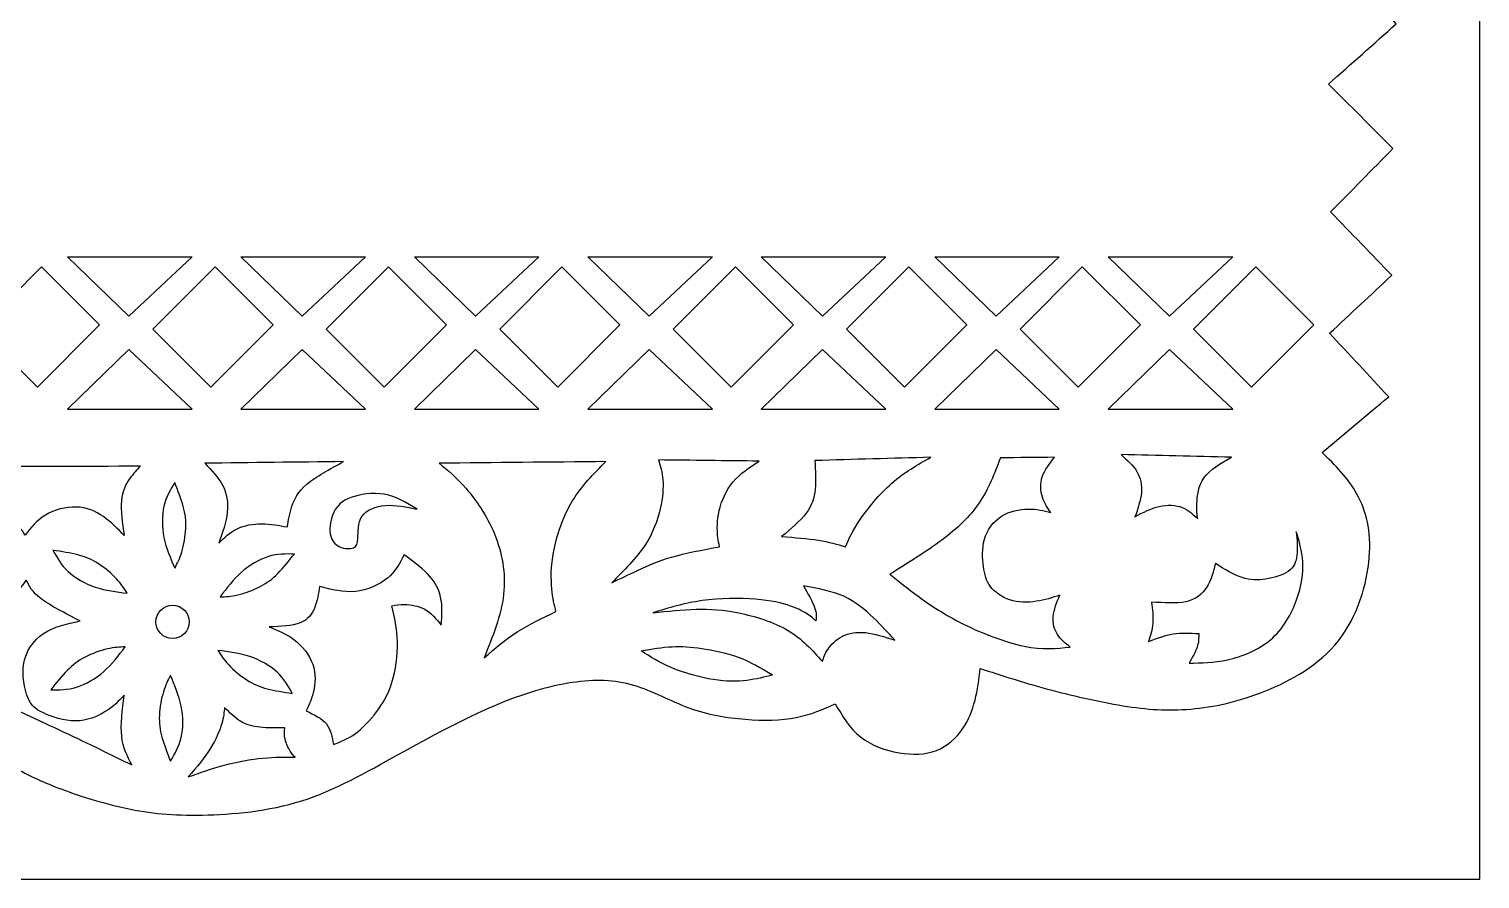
# Model space of a CAD drawing. Header units: millimetres. Extents: x 30 to 570, y 16 to 401.
# Drawn here: x 389.3 to 569.7, y 15.6 to 121.2 of the extents above; entities that cross this region are included whole.
import ezdxf

# ---------------------------------------------------------------- set-up
doc = ezdxf.new("R2010")
doc.units = ezdxf.units.MM
for name, color, linetype in [('Default', 7, 'Continuous'), ('DV1_Layer_1', 7, 'Continuous'), ('Layer_1', 7, 'Continuous')]:
    doc.layers.add(name, color=color, linetype=linetype)

# ---------------------------------------------------------------- blocks, each defined once
blk = doc.blocks.new('SE')
at = {"layer": 'DV1_Layer_1', "color": 7, "linetype": 'Continuous'}
blk.add_circle((407.19, 47.52), 2.07, dxfattribs=at)
for points, knots in [([(300.17, 19.96), (302.22, 20), (304.27, 20.05), (305.98, 20.47), (307.7, 20.89), (309.08, 21.7), (309.95, 22.74), (310.81, 23.79), (311.17, 25.08), (311.53, 26.37), (313.09, 26.33), (316.2, 26.24), (319.14, 28.28), (320.3, 29.42), (321.46, 30.55), (322.3, 31.8), (323.15, 33.05), (323.86, 32.42), (325.28, 31.18), (328.49, 31.53), (329.67, 32.31), (330.85, 33.09), (331.61, 34.47), (332.36, 35.85), (333.3, 34.87), (334.23, 33.89), (335.61, 33.38), (336.99, 32.87), (338.82, 32.83), (340.22, 33.16), (341.62, 33.49), (342.6, 34.21), (343.27, 35.07), (343.94, 35.94), (344.29, 36.97), (344.65, 37.99), (346.52, 37.9), (350.26, 37.72), (356.14, 39.86), (361.48, 42.26), (365.4, 41.91), (367.33, 41.42), (369.27, 40.93), (371.18, 40.13), (373.21, 38.79), (375.24, 37.46), (377.37, 35.59), (379.89, 33.87), (382.4, 32.16), (388.19, 29.04), (392.06, 27.04), (398.39, 24.99), (401.39, 24.34), (404.4, 23.7), (407.25, 23.43), (410.92, 23.5), (414.59, 23.56), (419.09, 23.97), (423.25, 25.28), (427.41, 26.59), (435.07, 31.04), (443.44, 35.5), (447.14, 37.08), (450.83, 38.66), (454.04, 39.59), (456.86, 40.01), (459.69, 40.44), (462.14, 40.35), (464.48, 39.66), (466.81, 38.97), (471.26, 36.39), (476.07, 35.59), (478.37, 35.41), (480.66, 35.23), (482.84, 35.27), (484.69, 35.63), (486.54, 35.99), (488.05, 36.65), (489.56, 37.32), (490.45, 35.81), (492.23, 32.78), (495.8, 31.53), (497.49, 31.24), (499.18, 30.96), (500.78, 31), (502.14, 31.53), (503.5, 32.07), (504.61, 33.09), (505.39, 34.21), (506.17, 35.32), (506.61, 36.52), (506.93, 37.79), (507.24, 39.06), (507.42, 40.39), (507.59, 41.73), (510.18, 40.88), (512.76, 40.04), (515.78, 39.21), (518.81, 38.39), (525.76, 36.79), (530.92, 36.43), (533.75, 36.68), (536.58, 36.92), (539.65, 37.59), (542.94, 38.9), (546.24, 40.22), (549.75, 42.17), (552.11, 45.18), (554.47, 48.18), (556.88, 56.29), (555.54, 61.36), (554.41, 63.41), (553.27, 65.46), (551.67, 67.02), (550.07, 68.57), (552.83, 70.89), (555.59, 73.2), (558.35, 75.52), (555.9, 78.15), (553.45, 80.77), (551, 83.4), (553.58, 85.8), (556.16, 88.21), (558.75, 90.61), (556.21, 93.24), (553.67, 95.87), (551.13, 98.49), (553.72, 101.12), (556.3, 103.75), (558.88, 106.37), (556.21, 109.04), (553.54, 111.71), (550.87, 114.39), (553.67, 116.88), (556.48, 119.37), (559.28, 121.87), (557.01, 124.63), (554.74, 127.39), (552.47, 130.15), (555.23, 132.68), (557.99, 135.22), (560.75, 137.76), (558.39, 140.39), (556.03, 143.01), (553.67, 145.64), (556.34, 148), (559.01, 150.36), (561.68, 152.72), (559.01, 155.3), (556.34, 157.88), (553.67, 160.46), (556.43, 162.87), (559.19, 165.27), (561.95, 167.68), (559.19, 170.39), (556.43, 173.11), (553.67, 175.82), (556.57, 178.09), (559.46, 180.36), (562.35, 182.63), (559.73, 185.31), (557.1, 187.98), (554.47, 190.65), (556.92, 193.14), (559.37, 195.63), (561.82, 198.13), (558.97, 200.49), (556.12, 202.85), (553.27, 205.21), (555.72, 207.7), (558.17, 210.19), (560.62, 212.69), (558.21, 215.22), (555.81, 217.76), (553.4, 220.3), (556.08, 222.66), (558.75, 225.02), (561.42, 227.38), (559.06, 230.32), (556.7, 233.25), (554.34, 236.19), (556.88, 238.37), (559.41, 240.56), (561.95, 242.74), (559.41, 245.68), (556.88, 248.61), (554.34, 251.55), (557.32, 253.56), (560.3, 255.56), (563.29, 257.56), (560.57, 259.83), (557.86, 262.1), (555.14, 264.37), (558.08, 267.04), (561.02, 269.72), (563.96, 272.39), (561.02, 274.92), (558.08, 277.46), (555.14, 280), (557.95, 282.49), (560.75, 284.99), (563.55, 287.48), (560.53, 290.06), (557.5, 292.64), (554.47, 295.23), (557.1, 297.81), (559.73, 300.39), (562.35, 302.97), (559.28, 305.29), (556.21, 307.6), (553.14, 309.92), (555.85, 311.88), (558.57, 313.84), (561.28, 315.79), (558.52, 318.51), (555.76, 321.23), (553, 323.94), (555.94, 326.79), (558.88, 329.64), (561.82, 332.49), (558.75, 334.8), (555.67, 337.12), (552.6, 339.43), (555.45, 342.24), (558.3, 345.04), (561.15, 347.85), (558.35, 349.94), (555.54, 352.03), (552.74, 354.13), (555.59, 356.17), (558.44, 358.22), (561.28, 360.27), (558.52, 363.07), (555.76, 365.88), (553, 368.68), (555.5, 370.78), (557.99, 372.87), (560.48, 374.96)], [0, 0, 0, 0, 0.011364, 0.011364, 0.011364, 0.022727, 0.022727, 0.022727, 0.034091, 0.034091, 0.034091, 0.045455, 0.056818, 0.056818, 0.056818, 0.068182, 0.068182, 0.068182, 0.079545, 0.090909, 0.090909, 0.090909, 0.102273, 0.102273, 0.102273, 0.113636, 0.113636, 0.113636, 0.125, 0.125, 0.125, 0.136364, 0.136364, 0.136364, 0.147727, 0.147727, 0.147727, 0.159091, 0.170455, 0.181818, 0.193182, 0.193182, 0.193182, 0.204545, 0.204545, 0.204545, 0.215909, 0.215909, 0.215909, 0.227273, 0.238636, 0.25, 0.25, 0.25, 0.261364, 0.261364, 0.261364, 0.272727, 0.272727, 0.272727, 0.284091, 0.295455, 0.295455, 0.295455, 0.306818, 0.306818, 0.306818, 0.318182, 0.318182, 0.318182, 0.329545, 0.340909, 0.340909, 0.340909, 0.352273, 0.352273, 0.352273, 0.363636, 0.363636, 0.363636, 0.375, 0.386364, 0.386364, 0.386364, 0.397727, 0.397727, 0.397727, 0.409091, 0.409091, 0.409091, 0.420455, 0.420455, 0.420455, 0.431818, 0.431818, 0.431818, 0.443182, 0.443182, 0.443182, 0.454545, 0.465909, 0.465909, 0.465909, 0.477273, 0.477273, 0.477273, 0.488636, 0.488636, 0.488636, 0.5, 0.511364, 0.511364, 0.511364, 0.522727, 0.522727, 0.522727, 0.534091, 0.534091, 0.534091, 0.545455, 0.545455, 0.545455, 0.556818, 0.556818, 0.556818, 0.568182, 0.568182, 0.568182, 0.579545, 0.579545, 0.579545, 0.590909, 0.590909, 0.590909, 0.602273, 0.602273, 0.602273, 0.613636, 0.613636, 0.613636, 0.625, 0.625, 0.625, 0.636364, 0.636364, 0.636364, 0.647727, 0.647727, 0.647727, 0.659091, 0.659091, 0.659091, 0.670455, 0.670455, 0.670455, 0.681818, 0.681818, 0.681818, 0.693182, 0.693182, 0.693182, 0.704545, 0.704545, 0.704545, 0.715909, 0.715909, 0.715909, 0.727273, 0.727273, 0.727273, 0.738636, 0.738636, 0.738636, 0.75, 0.75, 0.75, 0.761364, 0.761364, 0.761364, 0.772727, 0.772727, 0.772727, 0.784091, 0.784091, 0.784091, 0.795455, 0.795455, 0.795455, 0.806818, 0.806818, 0.806818, 0.818182, 0.818182, 0.818182, 0.829545, 0.829545, 0.829545, 0.840909, 0.840909, 0.840909, 0.852273, 0.852273, 0.852273, 0.863636, 0.863636, 0.863636, 0.875, 0.875, 0.875, 0.886364, 0.886364, 0.886364, 0.897727, 0.897727, 0.897727, 0.909091, 0.909091, 0.909091, 0.920455, 0.920455, 0.920455, 0.931818, 0.931818, 0.931818, 0.943182, 0.943182, 0.943182, 0.954545, 0.954545, 0.954545, 0.965909, 0.965909, 0.965909, 0.977273, 0.977273, 0.977273, 1, 1, 1, 1]), ([(401.74, 85.52), (401.74, 85.52), (409.61, 92.92), (409.61, 92.92), (394.12, 92.92), (394.12, 92.92), (401.74, 85.52), (401.74, 85.52)], [0, 0, 0, 0, 0.25, 0.25, 0.5, 0.5, 1, 1, 1, 1]), ([(423.3, 85.52), (423.3, 85.52), (431.17, 92.92), (431.17, 92.92), (415.68, 92.92), (415.68, 92.92), (423.3, 85.52), (423.3, 85.52)], [0, 0, 0, 0, 0.25, 0.25, 0.5, 0.5, 1, 1, 1, 1]), ([(444.86, 85.52), (444.86, 85.52), (452.73, 92.92), (452.73, 92.92), (437.24, 92.92), (437.24, 92.92), (444.86, 85.52), (444.86, 85.52)], [0, 0, 0, 0, 0.25, 0.25, 0.5, 0.5, 1, 1, 1, 1]), ([(466.42, 85.52), (466.42, 85.52), (474.29, 92.92), (474.29, 92.92), (458.8, 92.92), (458.8, 92.92), (466.42, 85.52), (466.42, 85.52)], [0, 0, 0, 0, 0.25, 0.25, 0.5, 0.5, 1, 1, 1, 1]), ([(487.98, 85.52), (487.98, 85.52), (495.85, 92.92), (495.85, 92.92), (480.36, 92.92), (480.36, 92.92), (487.98, 85.52), (487.98, 85.52)], [0, 0, 0, 0, 0.25, 0.25, 0.5, 0.5, 1, 1, 1, 1]), ([(509.54, 85.52), (509.54, 85.52), (517.41, 92.92), (517.41, 92.92), (501.92, 92.92), (501.92, 92.92), (509.54, 85.52), (509.54, 85.52)], [0, 0, 0, 0, 0.25, 0.25, 0.5, 0.5, 1, 1, 1, 1]), ([(531.1, 85.52), (531.1, 85.52), (538.97, 92.92), (538.97, 92.92), (523.48, 92.92), (523.48, 92.92), (531.1, 85.52), (531.1, 85.52)], [0, 0, 0, 0, 0.25, 0.25, 0.5, 0.5, 1, 1, 1, 1]), ([(390.38, 76.72), (390.38, 76.72), (398.12, 84.47), (398.12, 84.47), (390.91, 91.68), (390.91, 91.68), (383.17, 83.93), (383.17, 83.93), (390.38, 76.72), (390.38, 76.72)], [0, 0, 0, 0, 0.2, 0.2, 0.4, 0.4, 0.6, 0.6, 1, 1, 1, 1]), ([(411.94, 76.72), (411.94, 76.72), (419.68, 84.47), (419.68, 84.47), (412.47, 91.68), (412.47, 91.68), (404.73, 83.93), (404.73, 83.93), (411.94, 76.72), (411.94, 76.72)], [0, 0, 0, 0, 0.2, 0.2, 0.4, 0.4, 0.6, 0.6, 1, 1, 1, 1]), ([(433.5, 76.72), (433.5, 76.72), (441.24, 84.47), (441.24, 84.47), (434.03, 91.68), (434.03, 91.68), (426.29, 83.93), (426.29, 83.93), (433.5, 76.72), (433.5, 76.72)], [0, 0, 0, 0, 0.2, 0.2, 0.4, 0.4, 0.6, 0.6, 1, 1, 1, 1]), ([(455.06, 76.72), (455.06, 76.72), (462.8, 84.47), (462.8, 84.47), (455.59, 91.68), (455.59, 91.68), (447.85, 83.93), (447.85, 83.93), (455.06, 76.72), (455.06, 76.72)], [0, 0, 0, 0, 0.2, 0.2, 0.4, 0.4, 0.6, 0.6, 1, 1, 1, 1]), ([(476.62, 76.72), (476.62, 76.72), (484.36, 84.47), (484.36, 84.47), (477.15, 91.68), (477.15, 91.68), (469.41, 83.93), (469.41, 83.93), (476.62, 76.72), (476.62, 76.72)], [0, 0, 0, 0, 0.2, 0.2, 0.4, 0.4, 0.6, 0.6, 1, 1, 1, 1]), ([(498.18, 76.72), (498.18, 76.72), (505.92, 84.47), (505.92, 84.47), (498.71, 91.68), (498.71, 91.68), (490.97, 83.93), (490.97, 83.93), (498.18, 76.72), (498.18, 76.72)], [0, 0, 0, 0, 0.2, 0.2, 0.4, 0.4, 0.6, 0.6, 1, 1, 1, 1]), ([(519.74, 76.72), (519.74, 76.72), (527.48, 84.47), (527.48, 84.47), (520.27, 91.68), (520.27, 91.68), (512.53, 83.93), (512.53, 83.93), (519.74, 76.72), (519.74, 76.72)], [0, 0, 0, 0, 0.2, 0.2, 0.4, 0.4, 0.6, 0.6, 1, 1, 1, 1]), ([(541.3, 76.72), (541.3, 76.72), (549.04, 84.47), (549.04, 84.47), (541.83, 91.68), (541.83, 91.68), (534.09, 83.93), (534.09, 83.93), (541.3, 76.72), (541.3, 76.72)], [0, 0, 0, 0, 0.2, 0.2, 0.4, 0.4, 0.6, 0.6, 1, 1, 1, 1]), ([(401.74, 81.37), (401.74, 81.37), (409.61, 73.98), (409.61, 73.98), (394.12, 73.98), (394.12, 73.98), (401.74, 81.37), (401.74, 81.37)], [0, 0, 0, 0, 0.25, 0.25, 0.5, 0.5, 1, 1, 1, 1]), ([(423.3, 81.37), (423.3, 81.37), (431.17, 73.98), (431.17, 73.98), (415.68, 73.98), (415.68, 73.98), (423.3, 81.37), (423.3, 81.37)], [0, 0, 0, 0, 0.25, 0.25, 0.5, 0.5, 1, 1, 1, 1]), ([(444.86, 81.37), (444.86, 81.37), (452.73, 73.98), (452.73, 73.98), (437.24, 73.98), (437.24, 73.98), (444.86, 81.37), (444.86, 81.37)], [0, 0, 0, 0, 0.25, 0.25, 0.5, 0.5, 1, 1, 1, 1]), ([(466.42, 81.37), (466.42, 81.37), (474.29, 73.98), (474.29, 73.98), (458.8, 73.98), (458.8, 73.98), (466.42, 81.37), (466.42, 81.37)], [0, 0, 0, 0, 0.25, 0.25, 0.5, 0.5, 1, 1, 1, 1]), ([(487.98, 81.37), (487.98, 81.37), (495.85, 73.98), (495.85, 73.98), (480.36, 73.98), (480.36, 73.98), (487.98, 81.37), (487.98, 81.37)], [0, 0, 0, 0, 0.25, 0.25, 0.5, 0.5, 1, 1, 1, 1]), ([(509.54, 81.37), (509.54, 81.37), (517.41, 73.98), (517.41, 73.98), (501.92, 73.98), (501.92, 73.98), (509.54, 81.37), (509.54, 81.37)], [0, 0, 0, 0, 0.25, 0.25, 0.5, 0.5, 1, 1, 1, 1]), ([(531.1, 81.37), (531.1, 81.37), (538.97, 73.98), (538.97, 73.98), (523.48, 73.98), (523.48, 73.98), (531.1, 81.37), (531.1, 81.37)], [0, 0, 0, 0, 0.25, 0.25, 0.5, 0.5, 1, 1, 1, 1]), ([(403.19, 66.91), (396.08, 66.89), (388.98, 66.87), (381.87, 66.85), (382.47, 66.14), (383.07, 65.42), (383.41, 64.73), (383.76, 64.03), (383.84, 63.34), (383.72, 62.59), (383.6, 61.85), (383.27, 61.05), (382.93, 60.25), (383.96, 60.49), (384.98, 60.74), (385.87, 60.58), (386.75, 60.43), (387.51, 59.87), (387.99, 59.43), (388.47, 58.98), (388.67, 58.65), (388.87, 58.32), (389.58, 59.23), (390.29, 60.14), (392.46, 61.45), (393.93, 61.85), (395.22, 61.8), (396.51, 61.76), (397.62, 61.27), (398.58, 60.61), (399.55, 59.94), (400.37, 59.09), (401.19, 58.25), (400.95, 59.81), (400.7, 61.36), (400.82, 62.57), (400.93, 63.78), (401.39, 64.65), (401.85, 65.31), (402.3, 65.98), (402.75, 66.45), (403.19, 66.91)], [0, 0, 0, 0, 0.066667, 0.066667, 0.066667, 0.133333, 0.133333, 0.133333, 0.2, 0.2, 0.2, 0.266667, 0.266667, 0.266667, 0.333333, 0.333333, 0.333333, 0.4, 0.4, 0.4, 0.466667, 0.466667, 0.466667, 0.533333, 0.533333, 0.6, 0.6, 0.6, 0.666667, 0.666667, 0.666667, 0.733333, 0.733333, 0.733333, 0.8, 0.8, 0.8, 0.866667, 0.866667, 0.866667, 1, 1, 1, 1]), ([(428.45, 67.45), (426.72, 66.51), (423.25, 64.65), (422.32, 62.78), (421.72, 61), (421.59, 60.16), (421.45, 59.32), (420.41, 59.52), (419.36, 59.72), (417.21, 59.72), (416.1, 59.52), (415.2, 59.08), (414.3, 58.65), (413.61, 57.98), (412.92, 57.32), (413.39, 58.63), (413.86, 59.94), (414.12, 62.38), (413.92, 63.51), (412.88, 65.51), (412.03, 66.38), (411.19, 67.25), (416.94, 67.31), (422.7, 67.38), (428.45, 67.45)], [0, 0, 0, 0, 0.090909, 0.181818, 0.181818, 0.272727, 0.272727, 0.272727, 0.363636, 0.363636, 0.454545, 0.454545, 0.454545, 0.545455, 0.545455, 0.545455, 0.636364, 0.636364, 0.727273, 0.727273, 0.818182, 0.818182, 0.818182, 1, 1, 1, 1]), ([(461.04, 67.45), (459.53, 65.94), (458.01, 64.43), (455.73, 60.61), (454.95, 58.29), (454.57, 56.35), (454.19, 54.41), (454.22, 52.83), (454.33, 51.63), (454.44, 50.43), (454.64, 49.61), (454.84, 48.79), (453.17, 48.01), (451.51, 47.23), (448.53, 45.32), (447.22, 44.19), (445.91, 43.06), (446.98, 45.68), (448.04, 48.3), (448.33, 50.92), (448.62, 53.54), (448.13, 56.16), (447.2, 58.45), (446.26, 60.74), (444.89, 62.69), (443.67, 64.1), (442.44, 65.51), (441.38, 66.38), (440.31, 67.25), (447.22, 67.31), (454.13, 67.38), (461.04, 67.45)], [0, 0, 0, 0, 0.083333, 0.083333, 0.166667, 0.166667, 0.166667, 0.25, 0.25, 0.25, 0.333333, 0.333333, 0.333333, 0.416667, 0.416667, 0.5, 0.5, 0.5, 0.583333, 0.583333, 0.583333, 0.666667, 0.666667, 0.666667, 0.75, 0.75, 0.75, 0.833333, 0.833333, 0.833333, 1, 1, 1, 1]), ([(480.1, 67.51), (478.92, 66.74), (477.74, 65.96), (475.99, 63.87), (475.41, 62.56), (475.13, 61.34), (474.85, 60.12), (474.88, 58.98), (474.99, 57.52), (475.09, 57.2), (475.18, 56.87), (473.04, 56.47), (470.9, 56.06), (469.2, 55.57), (467.5, 55.07), (466.23, 54.5), (463.9, 53.41), (462.84, 52.9), (461.77, 52.39), (463.3, 53.92), (464.83, 55.45), (465.88, 57.02), (466.92, 58.58), (467.48, 60.18), (468.12, 62.98), (468.21, 64.18), (468.13, 65.16), (468.06, 66.14), (467.81, 66.89), (467.57, 67.65), (471.74, 67.6), (475.92, 67.56), (480.1, 67.51)], [0, 0, 0, 0, 0.076923, 0.076923, 0.153846, 0.153846, 0.153846, 0.230769, 0.230769, 0.307692, 0.307692, 0.307692, 0.384615, 0.384615, 0.384615, 0.461538, 0.461538, 0.538462, 0.538462, 0.538462, 0.615385, 0.615385, 0.615385, 0.692308, 0.692308, 0.769231, 0.769231, 0.769231, 0.846154, 0.846154, 0.846154, 1, 1, 1, 1]), ([(501.42, 67.98), (499.78, 67.05), (498.13, 66.11), (495.04, 63.4), (493.6, 61.63), (491.71, 58.85), (491.27, 57.85), (490.82, 56.85), (489.8, 57.16), (488.78, 57.47), (486.14, 57.89), (484.52, 58.01), (482.89, 58.12), (484.05, 59.09), (485.2, 60.07), (486.65, 61.98), (486.94, 62.92), (487.05, 64), (487.16, 65.09), (487.09, 66.34), (487.03, 67.58), (491.82, 67.71), (496.62, 67.85), (501.42, 67.98)], [0, 0, 0, 0, 0.1, 0.1, 0.2, 0.2, 0.3, 0.3, 0.3, 0.4, 0.4, 0.5, 0.5, 0.5, 0.6, 0.6, 0.7, 0.7, 0.7, 0.8, 0.8, 0.8, 1, 1, 1, 1]), ([(516.81, 67.98), (516.19, 67.2), (515.57, 66.42), (515.29, 65.57), (515.01, 64.71), (515.08, 63.78), (515.55, 62.27), (515.95, 61.69), (516.35, 61.12), (515.48, 61.34), (514.61, 61.56), (513.55, 61.55), (512.48, 61.54), (511.22, 61.29), (510.21, 60.65), (509.19, 60.01), (508.44, 58.96), (507.77, 56.65), (507.86, 55.38), (507.99, 54.39), (508.13, 53.39), (508.31, 52.65), (509.35, 51.25), (511.08, 49.92), (513.48, 49.92), (515.61, 50.23), (516.55, 50.54), (517.48, 50.85), (517.1, 49.94), (516.72, 49.03), (516.65, 48.19), (516.57, 47.34), (516.79, 46.57), (517.19, 45.94), (517.59, 45.32), (518.17, 44.86), (518.75, 44.39), (517.04, 44.21), (515.33, 44.03), (513.03, 44.5), (510.73, 44.97), (507.84, 46.08), (505.51, 47.23), (503.18, 48.39), (501.4, 49.59), (499.97, 50.63), (498.53, 51.68), (497.44, 52.56), (496.36, 53.45), (498.62, 54.85), (500.89, 56.25), (502.81, 57.69), (504.73, 59.14), (506.31, 60.63), (507.46, 62.34), (508.62, 64.05), (509.35, 65.98), (510.08, 67.91), (512.33, 67.94), (514.57, 67.96), (516.81, 67.98)], [0, 0, 0, 0, 0.043478, 0.043478, 0.043478, 0.086957, 0.086957, 0.130435, 0.130435, 0.130435, 0.173913, 0.173913, 0.173913, 0.217391, 0.217391, 0.217391, 0.26087, 0.26087, 0.304348, 0.304348, 0.304348, 0.347826, 0.347826, 0.391304, 0.434783, 0.434783, 0.478261, 0.478261, 0.478261, 0.521739, 0.521739, 0.521739, 0.565217, 0.565217, 0.565217, 0.608696, 0.608696, 0.608696, 0.652174, 0.652174, 0.652174, 0.695652, 0.695652, 0.695652, 0.73913, 0.73913, 0.73913, 0.782609, 0.782609, 0.782609, 0.826087, 0.826087, 0.826087, 0.869565, 0.869565, 0.869565, 0.913043, 0.913043, 0.913043, 1, 1, 1, 1]), ([(538.81, 67.98), (537.47, 67.22), (536.14, 66.47), (534.67, 64.43), (534.54, 63.14), (534.51, 62.24), (534.47, 61.34), (534.54, 60.83), (534.61, 60.32), (534.05, 60.87), (533.5, 61.43), (532.7, 61.74), (531.9, 62.05), (530.85, 62.12), (528.81, 61.65), (527.81, 61.12), (526.81, 60.58), (527.17, 61.6), (527.52, 62.63), (527.61, 63.58), (527.7, 64.54), (527.52, 65.43), (527.05, 66.2), (526.59, 66.98), (525.83, 67.65), (525.08, 68.31), (529.65, 68.2), (534.23, 68.09), (538.81, 67.98)], [0, 0, 0, 0, 0.090909, 0.090909, 0.181818, 0.181818, 0.181818, 0.272727, 0.272727, 0.272727, 0.363636, 0.363636, 0.363636, 0.454545, 0.454545, 0.545455, 0.545455, 0.545455, 0.636364, 0.636364, 0.636364, 0.727273, 0.727273, 0.727273, 0.818182, 0.818182, 0.818182, 1, 1, 1, 1]), ([(407.46, 64.85), (407.86, 63.83), (408.26, 62.8), (408.51, 61.87), (408.77, 60.94), (408.88, 60.09), (408.83, 59.13), (408.79, 58.16), (408.59, 57.07), (408.34, 56.23), (408.08, 55.38), (407.77, 54.78), (407.46, 54.19), (406.92, 55.43), (406.39, 56.67), (406.12, 58.01), (405.86, 59.34), (405.86, 60.76), (406.12, 61.92), (406.39, 63.07), (406.92, 63.96), (407.46, 64.85)], [0, 0, 0, 0, 0.125, 0.125, 0.125, 0.25, 0.25, 0.25, 0.375, 0.375, 0.375, 0.5, 0.5, 0.5, 0.625, 0.625, 0.625, 0.75, 0.75, 0.75, 1, 1, 1, 1]), ([(437.58, 61.52), (436.25, 61.8), (434.91, 62.09), (433.67, 62), (432.43, 61.92), (431.27, 61.45), (430.73, 60.64), (430.18, 59.83), (430.25, 58.67), (430.23, 57.94), (430.2, 57.21), (430.09, 56.9), (429.27, 56.58), (428.56, 56.58), (427.38, 57.12), (426.92, 57.65), (426.78, 58.46), (426.65, 59.27), (426.85, 60.36), (427.65, 62), (428.25, 62.56), (429.35, 62.97), (430.45, 63.38), (432.05, 63.65), (433.5, 63.38), (434.96, 63.11), (436.27, 62.32), (437.58, 61.52)], [0, 0, 0, 0, 0.090909, 0.090909, 0.090909, 0.181818, 0.181818, 0.181818, 0.272727, 0.272727, 0.272727, 0.363636, 0.363636, 0.454545, 0.454545, 0.545455, 0.545455, 0.545455, 0.636364, 0.636364, 0.727273, 0.727273, 0.727273, 0.818182, 0.818182, 0.818182, 1, 1, 1, 1]), ([(528.88, 49.99), (530.41, 49.88), (531.94, 49.76), (534.32, 50.3), (535.16, 50.94), (536.27, 52.65), (536.54, 53.72), (536.81, 54.78), (537.96, 54.07), (539.12, 53.36), (540.14, 53.02), (541.16, 52.67), (542.05, 52.7), (543.05, 52.85), (544.05, 53.01), (545.16, 53.3), (545.86, 53.79), (546.56, 54.27), (546.85, 54.96), (547.05, 56.67), (546.96, 57.7), (546.87, 58.72), (547.22, 57.54), (547.58, 56.36), (547.66, 54.97), (547.73, 53.59), (547.53, 51.99), (546.9, 50.24), (546.27, 48.5), (545.2, 46.61), (543.66, 45.29), (542.11, 43.97), (540.09, 43.21), (538.33, 42.82), (536.56, 42.43), (535.05, 42.41), (533.54, 42.39), (533.94, 43.08), (534.34, 43.77), (534.54, 44.38), (534.74, 44.99), (534.74, 45.52), (534.74, 46.06), (533.67, 46.12), (532.61, 46.19), (531.56, 46.02), (530.52, 45.86), (529.5, 45.46), (528.48, 45.06), (528.72, 45.79), (528.96, 46.52), (529.03, 47.34), (529.1, 48.17), (528.99, 49.08), (528.88, 49.99)], [0, 0, 0, 0, 0.05, 0.05, 0.1, 0.1, 0.15, 0.15, 0.15, 0.2, 0.2, 0.2, 0.25, 0.25, 0.25, 0.3, 0.3, 0.3, 0.35, 0.35, 0.4, 0.4, 0.4, 0.45, 0.45, 0.45, 0.5, 0.5, 0.5, 0.55, 0.55, 0.55, 0.6, 0.6, 0.6, 0.65, 0.65, 0.65, 0.7, 0.7, 0.7, 0.75, 0.75, 0.75, 0.8, 0.8, 0.8, 0.85, 0.85, 0.85, 0.9, 0.9, 0.9, 1, 1, 1, 1]), ([(392.32, 56.42), (393.4, 56.25), (394.49, 56.09), (395.43, 55.84), (396.36, 55.6), (397.15, 55.27), (397.96, 54.75), (398.78, 54.23), (399.62, 53.51), (400.22, 52.87), (400.83, 52.22), (401.19, 51.65), (401.55, 51.08), (400.21, 51.24), (398.87, 51.41), (396.29, 52.28), (395.06, 52.99), (394.19, 53.8), (393.33, 54.6), (392.82, 55.51), (392.32, 56.42)], [0, 0, 0, 0, 0.125, 0.125, 0.125, 0.25, 0.25, 0.25, 0.375, 0.375, 0.375, 0.5, 0.5, 0.5, 0.625, 0.625, 0.75, 0.75, 0.75, 1, 1, 1, 1]), ([(422.33, 55.95), (421.64, 55.1), (420.96, 54.24), (420.28, 53.55), (419.6, 52.86), (418.92, 52.35), (418.06, 51.9), (417.2, 51.46), (416.16, 51.09), (415.3, 50.88), (414.44, 50.68), (413.77, 50.65), (413.09, 50.62), (413.91, 51.71), (414.72, 52.79), (415.74, 53.69), (416.76, 54.58), (417.99, 55.3), (419.12, 55.64), (420.26, 55.99), (421.29, 55.97), (422.33, 55.95)], [0, 0, 0, 0, 0.125, 0.125, 0.125, 0.25, 0.25, 0.25, 0.375, 0.375, 0.375, 0.5, 0.5, 0.5, 0.625, 0.625, 0.625, 0.75, 0.75, 0.75, 1, 1, 1, 1]), ([(435.98, 55.85), (437.02, 55.1), (438.07, 54.34), (439.69, 52.63), (440.27, 51.68), (440.51, 50.6), (440.76, 49.52), (440.67, 48.32), (440.58, 47.12), (439.96, 47.88), (439.33, 48.63), (438.55, 49.08), (437.76, 49.52), (436.8, 49.65), (436.09, 49.68), (435.38, 49.7), (434.91, 49.61), (434.45, 49.52), (434.78, 48.1), (435.11, 46.68), (435.18, 43.37), (434.91, 41.48), (434.45, 39.98), (433.98, 38.48), (433.31, 37.37), (431.74, 35.28), (430.83, 34.3), (429.92, 33.64), (429, 32.97), (428.09, 32.62), (427.18, 32.26), (427.03, 33.19), (426.87, 34.13), (426.31, 34.83), (425.74, 35.53), (424.76, 35.99), (423.78, 36.46), (424.13, 37.17), (424.48, 37.87), (424.71, 38.85), (424.93, 39.82), (425.04, 41.06), (424.61, 42.25), (424.19, 43.43), (423.25, 44.56), (422.25, 45.33), (421.26, 46.09), (420.22, 46.49), (419.19, 46.89), (420.63, 46.95), (422.07, 47), (423.05, 47.39), (424.03, 47.79), (424.54, 48.52), (424.86, 49.33), (425.18, 50.14), (425.32, 51.03), (425.45, 51.92), (426.94, 51.54), (428.43, 51.16), (431.4, 51.45), (432.89, 52.12), (433.9, 52.96), (434.91, 53.81), (435.45, 54.83), (435.98, 55.85)], [0, 0, 0, 0, 0.041667, 0.041667, 0.083333, 0.083333, 0.083333, 0.125, 0.125, 0.125, 0.166667, 0.166667, 0.166667, 0.208333, 0.208333, 0.208333, 0.25, 0.25, 0.25, 0.291667, 0.291667, 0.333333, 0.333333, 0.333333, 0.375, 0.375, 0.416667, 0.416667, 0.416667, 0.458333, 0.458333, 0.458333, 0.5, 0.5, 0.5, 0.541667, 0.541667, 0.541667, 0.583333, 0.583333, 0.583333, 0.625, 0.625, 0.625, 0.666667, 0.666667, 0.666667, 0.708333, 0.708333, 0.708333, 0.75, 0.75, 0.75, 0.791667, 0.791667, 0.791667, 0.833333, 0.833333, 0.833333, 0.875, 0.875, 0.916667, 0.916667, 0.916667, 1, 1, 1, 1]), ([(401.19, 38.39), (400.95, 36.57), (400.7, 34.75), (400.86, 33.3), (401.02, 31.86), (401.57, 30.79), (402.13, 29.73), (399.46, 31.04), (396.8, 32.35), (393.69, 33.82), (390.58, 35.28), (387.02, 36.9), (384.14, 38.32), (381.27, 39.75), (379.07, 40.97), (376.87, 42.19), (378.11, 42.39), (379.36, 42.59), (380.39, 43.12), (381.42, 43.66), (382.25, 44.52), (383.09, 46.39), (383.11, 47.39), (382.93, 48.32), (382.76, 49.25), (382.38, 50.12), (382, 50.99), (382.96, 50.54), (383.91, 50.1), (384.86, 50.08), (385.8, 50.05), (386.73, 50.45), (387.42, 50.96), (388.11, 51.48), (388.55, 52.1), (389, 52.72), (389.35, 51.99), (389.71, 51.25), (390.82, 50.41), (391.94, 49.56), (393.81, 48.59), (395.68, 47.63), (394.04, 47.28), (392.4, 46.92), (391.14, 46.08), (389.87, 45.23), (388.97, 43.88), (388.69, 42.37), (388.42, 40.85), (388.77, 39.16), (389.19, 38.12), (389.61, 37.07), (390.11, 36.66), (391.13, 36.2), (392.15, 35.73), (393.7, 35.2), (395.11, 35.2), (396.54, 35.21), (397.83, 35.74), (398.82, 36.36), (399.81, 36.98), (400.5, 37.69), (401.19, 38.39)], [0, 0, 0, 0, 0.045455, 0.045455, 0.045455, 0.090909, 0.090909, 0.090909, 0.136364, 0.136364, 0.136364, 0.181818, 0.181818, 0.181818, 0.227273, 0.227273, 0.227273, 0.272727, 0.272727, 0.272727, 0.318182, 0.318182, 0.363636, 0.363636, 0.363636, 0.409091, 0.409091, 0.409091, 0.454545, 0.454545, 0.454545, 0.5, 0.5, 0.5, 0.545455, 0.545455, 0.545455, 0.590909, 0.590909, 0.590909, 0.636364, 0.636364, 0.636364, 0.681818, 0.681818, 0.681818, 0.727273, 0.727273, 0.727273, 0.772727, 0.772727, 0.772727, 0.818182, 0.818182, 0.818182, 0.863636, 0.863636, 0.863636, 0.909091, 0.909091, 0.909091, 1, 1, 1, 1]), ([(496.96, 45.26), (495.69, 45.66), (494.42, 46.06), (493.31, 46.18), (492.2, 46.3), (491.25, 46.14), (490.46, 45.74), (489.67, 45.34), (489.05, 44.7), (488.66, 44.13), (488.27, 43.57), (488.11, 43.08), (487.96, 42.59), (486.69, 44.01), (485.43, 45.43), (481.85, 47.54), (479.54, 48.23), (477.57, 48.63), (475.61, 49.03), (473.99, 49.14), (470.54, 49.05), (468.72, 48.85), (466.9, 48.65), (468.86, 49.25), (470.81, 49.85), (473.02, 50.16), (475.23, 50.48), (477.7, 50.5), (479.63, 50.34), (481.56, 50.19), (482.96, 49.85), (483.99, 49.49), (485.03, 49.14), (485.7, 48.75), (486.16, 48.44), (486.63, 48.13), (486.89, 47.89), (487.16, 47.65), (487.2, 48.12), (487.25, 48.59), (486.99, 49.31), (486.74, 50.03), (486.18, 51.01), (485.63, 51.99), (487.38, 51.68), (489.14, 51.36), (490.61, 50.7), (492.09, 50.03), (493.29, 49.01), (494.3, 48.04), (495.31, 47.08), (496.13, 46.17), (496.96, 45.26)], [0, 0, 0, 0, 0.052632, 0.052632, 0.052632, 0.105263, 0.105263, 0.105263, 0.157895, 0.157895, 0.157895, 0.210526, 0.210526, 0.210526, 0.263158, 0.263158, 0.315789, 0.315789, 0.315789, 0.368421, 0.368421, 0.421053, 0.421053, 0.421053, 0.473684, 0.473684, 0.473684, 0.526316, 0.526316, 0.526316, 0.578947, 0.578947, 0.578947, 0.631579, 0.631579, 0.631579, 0.684211, 0.684211, 0.684211, 0.736842, 0.736842, 0.736842, 0.789474, 0.789474, 0.789474, 0.842105, 0.842105, 0.842105, 0.894737, 0.894737, 0.894737, 1, 1, 1, 1]), ([(392.05, 39.09), (392.74, 39.95), (393.42, 40.8), (394.1, 41.49), (394.78, 42.18), (395.46, 42.7), (396.32, 43.14), (397.18, 43.59), (398.22, 43.96), (399.08, 44.16), (399.94, 44.36), (400.61, 44.39), (401.29, 44.42), (400.48, 43.34), (399.67, 42.25), (398.65, 41.36), (397.62, 40.46), (396.39, 39.75), (395.26, 39.4), (394.13, 39.06), (393.09, 39.07), (392.05, 39.09)], [0, 0, 0, 0, 0.125, 0.125, 0.125, 0.25, 0.25, 0.25, 0.375, 0.375, 0.375, 0.5, 0.5, 0.5, 0.625, 0.625, 0.625, 0.75, 0.75, 0.75, 1, 1, 1, 1]), ([(422.06, 38.63), (420.98, 38.79), (419.89, 38.96), (418.96, 39.2), (418.02, 39.45), (417.23, 39.77), (416.42, 40.3), (415.61, 40.82), (414.76, 41.54), (414.16, 42.18), (413.56, 42.82), (413.19, 43.39), (412.83, 43.96), (414.17, 43.8), (415.52, 43.64), (418.09, 42.77), (419.32, 42.06), (420.19, 41.25), (421.06, 40.44), (421.56, 39.53), (422.06, 38.63)], [0, 0, 0, 0, 0.125, 0.125, 0.125, 0.25, 0.25, 0.25, 0.375, 0.375, 0.375, 0.5, 0.5, 0.5, 0.625, 0.625, 0.75, 0.75, 0.75, 1, 1, 1, 1]), ([(481.76, 40.92), (480.38, 41.75), (479.01, 42.57), (477.5, 43.13), (475.99, 43.7), (474.34, 44.01), (472.96, 44.21), (471.59, 44.41), (470.48, 44.5), (468.06, 44.37), (466.74, 44.14), (465.43, 43.92), (466.57, 43.19), (467.7, 42.46), (469.24, 41.81), (470.79, 41.17), (472.74, 40.61), (476.05, 40.08), (477.41, 40.1), (478.58, 40.25), (479.76, 40.39), (480.76, 40.66), (481.76, 40.92)], [0, 0, 0, 0, 0.111111, 0.111111, 0.111111, 0.222222, 0.222222, 0.222222, 0.333333, 0.333333, 0.444444, 0.444444, 0.444444, 0.555556, 0.555556, 0.555556, 0.666667, 0.666667, 0.777778, 0.777778, 0.777778, 1, 1, 1, 1]), ([(406.92, 30.2), (406.52, 31.22), (406.12, 32.24), (405.87, 33.17), (405.61, 34.11), (405.5, 34.95), (405.55, 35.92), (405.59, 36.88), (405.79, 37.97), (406.05, 38.82), (406.3, 39.66), (406.61, 40.26), (406.92, 40.86), (407.46, 39.62), (407.99, 38.37), (408.26, 37.04), (408.52, 35.71), (408.52, 34.28), (408.26, 33.13), (407.99, 31.97), (407.46, 31.09), (406.92, 30.2)], [0, 0, 0, 0, 0.125, 0.125, 0.125, 0.25, 0.25, 0.25, 0.375, 0.375, 0.375, 0.5, 0.5, 0.5, 0.625, 0.625, 0.625, 0.75, 0.75, 0.75, 1, 1, 1, 1]), ([(413.65, 36.88), (414.27, 36.25), (414.9, 35.61), (415.61, 35.18), (416.32, 34.75), (417.12, 34.53), (418.99, 34.31), (420.06, 34.33), (421.13, 34.34), (421.1, 33.89), (421.06, 33.44), (421.18, 32.93), (421.3, 32.42), (421.56, 31.84), (421.8, 31.45), (422.03, 31.07), (422.23, 30.88), (422.43, 30.69), (421.17, 30.71), (419.92, 30.73), (416.93, 30.44), (415.21, 30.13), (413.62, 29.71), (412.03, 29.29), (410.59, 28.77), (409.14, 28.24), (410.16, 29.45), (411.19, 30.65), (411.91, 31.8), (412.64, 32.95), (413.06, 34.05), (413.3, 34.88), (413.54, 35.72), (413.59, 36.3), (413.65, 36.88)], [0, 0, 0, 0, 0.076923, 0.076923, 0.076923, 0.153846, 0.153846, 0.230769, 0.230769, 0.230769, 0.307692, 0.307692, 0.307692, 0.384615, 0.384615, 0.384615, 0.461538, 0.461538, 0.461538, 0.538462, 0.538462, 0.615385, 0.615385, 0.615385, 0.692308, 0.692308, 0.692308, 0.769231, 0.769231, 0.769231, 0.846154, 0.846154, 0.846154, 1, 1, 1, 1])]:
    blk.add_open_spline(points, degree=3, knots=knots, dxfattribs=at)
at = {"layer": 'Layer_1', "color": 7, "linetype": 'Continuous'}
for p, q in [((569.7, 15.55), (569.7, 386.82)), ((29.66, 15.55), (569.7, 15.55))]:
    blk.add_line(p, q, dxfattribs=at)

msp = doc.modelspace()

# ---------------------------------------------------------------- block references
at = {"layer": 'Default'}
msp.add_blockref('SE', (0, 0), dxfattribs=at)

doc.saveas('drawing.dxf')
